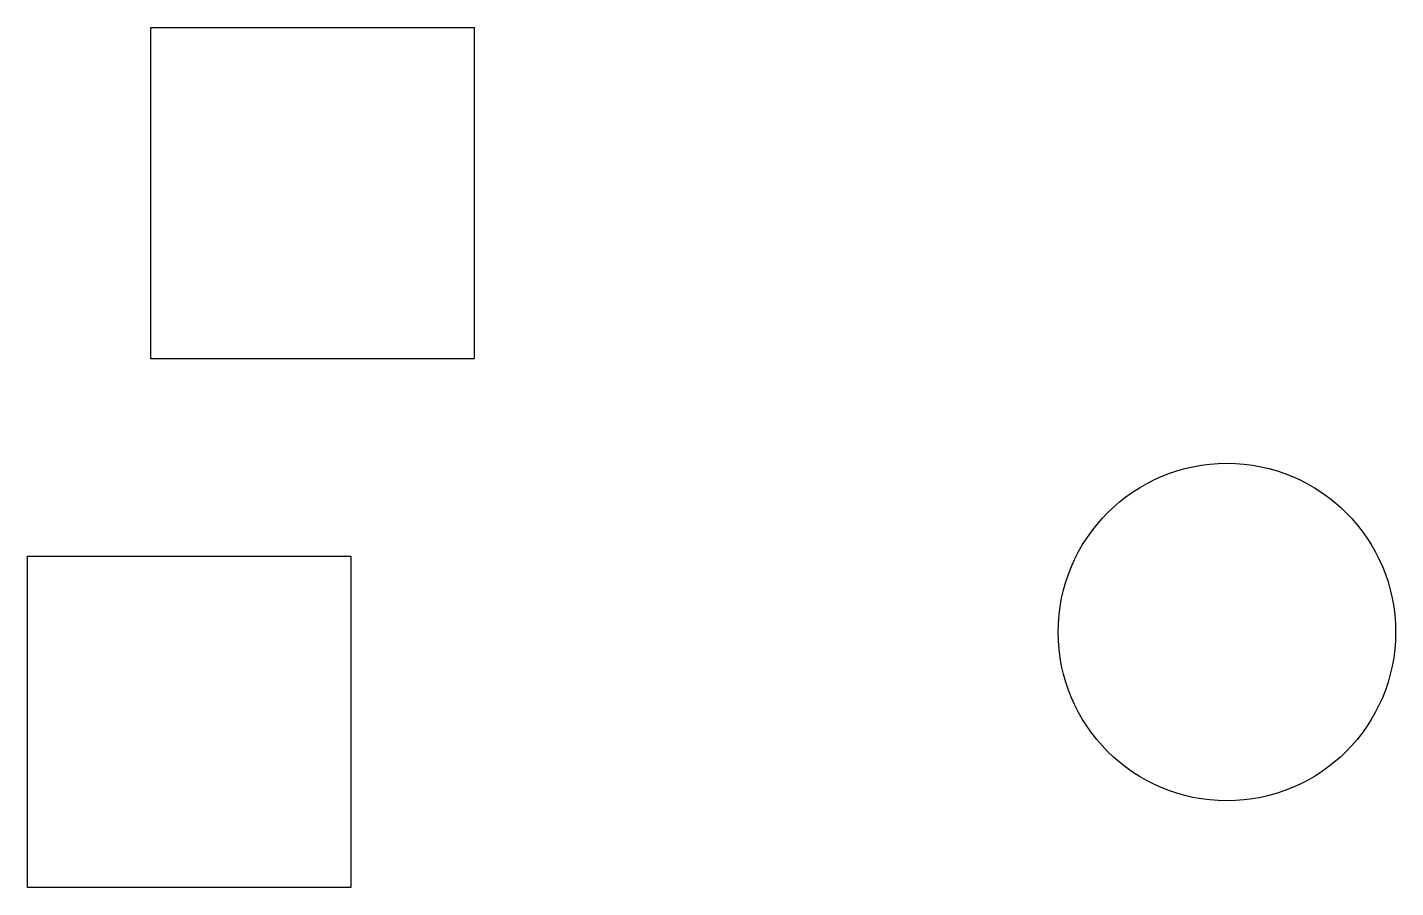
# Model space of a CAD drawing. Header units: inches. Extents: x 6.7 to 36.2, y 3.8 to 22.3.
import ezdxf

# ---------------------------------------------------------------- set-up
doc = ezdxf.new("R2010")
doc.units = ezdxf.units.IN
doc.header["$MEASUREMENT"] = 0

# ---------------------------------------------------------------- blocks, each defined once
blk = doc.blocks.new('BL-1')
blk.add_lwpolyline([(6.717, 10.891), (13.674, 10.891), (13.674, 3.766), (6.717, 3.766)], close=True)

msp = doc.modelspace()

# ---------------------------------------------------------------- linework, layer by layer
msp.add_circle((32.522, 9.261), 3.629)

# ---------------------------------------------------------------- block references
for p in [(2.658, 11.373), (0, 0)]:
    msp.add_blockref('BL-1', p)

doc.saveas('drawing.dxf')
